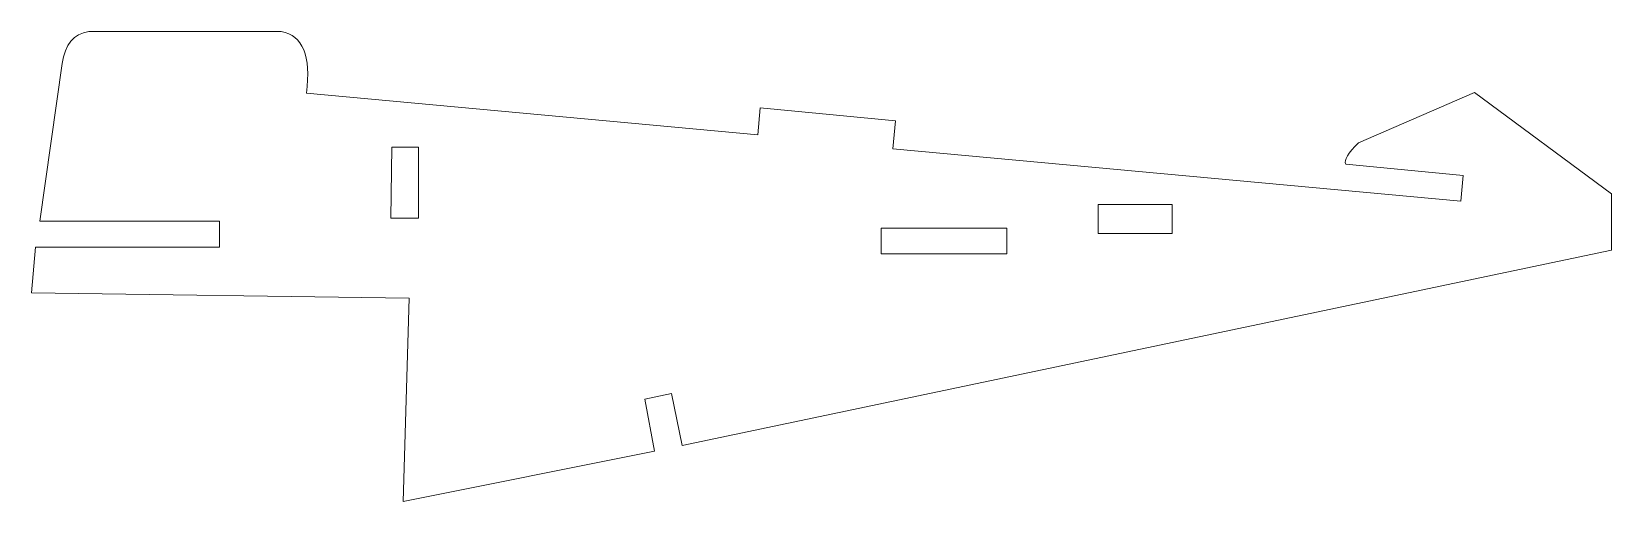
# Model space of a CAD drawing. Header units: millimetres. Extents: x 2980 to 3165, y 1329 to 1384.
import ezdxf

# ---------------------------------------------------------------- set-up
doc = ezdxf.new("R2010")
doc.units = ezdxf.units.MM

msp = doc.modelspace()

# ---------------------------------------------------------------- linework, layer by layer
at = {"lineweight": 20}
for points, knots in [([(2981.29, 1361.76), (2981.29, 1361.76), (2983.87, 1380.17), (2983.87, 1380.17), (2983.87, 1380.17), (2984.21, 1382.41), (2985.24, 1383.66), (2986.98, 1383.91)], [0, 0, 0, 0, 0.333333, 0.333333, 0.333333, 0.333333, 1, 1, 1, 1]), ([(3133.81, 1368.43), (3133.81, 1368.43), (3147.55, 1367.08), (3147.55, 1367.08), (3147.55, 1367.08), (3147.55, 1367.08), (3147.28, 1364.09), (3147.28, 1364.09), (3147.28, 1364.09), (3147.28, 1364.09), (3080.93, 1370.21), (3080.93, 1370.21), (3080.93, 1370.21), (3080.93, 1370.21), (3081.23, 1373.49), (3081.23, 1373.49), (3081.23, 1373.49), (3081.23, 1373.49), (3065.43, 1374.99), (3065.43, 1374.99), (3065.43, 1374.99), (3065.43, 1374.99), (3065.14, 1371.83), (3065.14, 1371.83), (3065.14, 1371.83), (3065.14, 1371.83), (3012.42, 1376.7), (3012.42, 1376.7)], [0, 0, 0, 0, 0.125, 0.125, 0.125, 0.125, 0.25, 0.25, 0.25, 0.25, 0.375, 0.375, 0.375, 0.375, 0.5, 0.5, 0.5, 0.5, 0.625, 0.625, 0.625, 0.625, 0.75, 0.75, 0.75, 0.75, 1, 1, 1, 1]), ([(3053.06, 1334.9), (3053.06, 1334.9), (3051.93, 1340.99), (3051.93, 1340.99), (3051.93, 1340.99), (3051.93, 1340.99), (3055.07, 1341.64), (3055.07, 1341.64), (3055.07, 1341.64), (3055.07, 1341.64), (3056.29, 1335.55), (3056.29, 1335.55), (3056.29, 1335.55), (3056.29, 1335.55), (3164.85, 1358.38), (3164.85, 1358.38), (3164.85, 1358.38), (3164.85, 1358.38), (3164.85, 1364.96), (3164.85, 1364.96), (3164.85, 1364.96), (3164.85, 1364.96), (3148.84, 1376.79), (3148.84, 1376.79), (3148.84, 1376.79), (3148.84, 1376.79), (3135.32, 1370.92), (3135.32, 1370.92), (3135.32, 1370.92), (3134.08, 1369.7), (3133.58, 1368.87), (3133.81, 1368.43)], [0, 0, 0, 0, 0.111111, 0.111111, 0.111111, 0.111111, 0.222222, 0.222222, 0.222222, 0.222222, 0.333333, 0.333333, 0.333333, 0.333333, 0.444444, 0.444444, 0.444444, 0.444444, 0.555556, 0.555556, 0.555556, 0.555556, 0.666667, 0.666667, 0.666667, 0.666667, 0.777778, 0.777778, 0.777778, 0.777778, 1, 1, 1, 1]), ([(3022.38, 1370.39), (3023.43, 1370.39), (3024.49, 1370.39), (3025.49, 1370.39), (3025.49, 1370.39), (3025.49, 1370.39), (3025.49, 1362.12), (3025.49, 1362.12), (3025.49, 1362.12), (3025.49, 1362.12), (3022.29, 1362.12), (3022.29, 1362.12), (3022.29, 1362.12), (3022.29, 1362.12), (3022.38, 1370.39), (3022.38, 1370.39)], [0, 0, 0, 0, 0.2, 0.2, 0.2, 0.2, 0.4, 0.4, 0.4, 0.4, 0.6, 0.6, 0.6, 0.6, 1, 1, 1, 1]), ([(3113.53, 1360.34), (3113.53, 1360.34), (3113.53, 1363.72), (3113.53, 1363.72), (3113.53, 1363.72), (3113.53, 1363.72), (3104.91, 1363.72), (3104.91, 1363.72), (3104.91, 1363.72), (3104.91, 1363.72), (3104.91, 1360.34), (3104.91, 1360.34), (3104.91, 1360.34), (3104.91, 1360.34), (3113.53, 1360.34), (3113.53, 1360.34)], [0, 0, 0, 0, 0.2, 0.2, 0.2, 0.2, 0.4, 0.4, 0.4, 0.4, 0.6, 0.6, 0.6, 0.6, 1, 1, 1, 1]), ([(2980.31, 1353.4), (2980.31, 1353.4), (2980.76, 1358.74), (2980.76, 1358.74), (2980.76, 1358.74), (2980.76, 1358.74), (3002.28, 1358.74), (3002.28, 1358.74), (3002.28, 1358.74), (3002.28, 1358.74), (3002.28, 1361.76), (3002.28, 1361.76), (3002.28, 1361.76), (3002.28, 1361.76), (2981.29, 1361.76), (2981.29, 1361.76)], [0, 0, 0, 0, 0.2, 0.2, 0.2, 0.2, 0.4, 0.4, 0.4, 0.4, 0.6, 0.6, 0.6, 0.6, 1, 1, 1, 1]), ([(3079.56, 1360.96), (3079.56, 1360.96), (3094.24, 1360.96), (3094.24, 1360.96), (3094.24, 1360.96), (3094.24, 1360.96), (3094.24, 1357.94), (3094.24, 1357.94), (3094.24, 1357.94), (3094.24, 1357.94), (3079.56, 1357.94), (3079.56, 1357.94), (3079.56, 1357.94), (3079.56, 1357.94), (3079.56, 1360.96), (3079.56, 1360.96)], [0, 0, 0, 0, 0.2, 0.2, 0.2, 0.2, 0.4, 0.4, 0.4, 0.4, 0.6, 0.6, 0.6, 0.6, 1, 1, 1, 1]), ([(2980.31, 1353.4), (2980.31, 1353.4), (3024.42, 1352.78), (3024.42, 1352.78), (3024.42, 1352.78), (3024.42, 1352.78), (3023.71, 1329.03), (3023.71, 1329.03), (3023.71, 1329.03), (3023.71, 1329.03), (3053.06, 1334.9), (3053.06, 1334.9)], [0, 0, 0, 0, 0.25, 0.25, 0.25, 0.25, 0.5, 0.5, 0.5, 0.5, 1, 1, 1, 1])]:
    msp.add_open_spline(points, degree=3, knots=knots, dxfattribs=at)
for points in [[(2986.98, 1383.91), (2986.98, 1383.91), (3009.48, 1383.91), (3009.48, 1383.91)], [(3009.48, 1383.91), (3011.99, 1383.49), (3012.97, 1381.09), (3012.42, 1376.7)]]:
    msp.add_open_spline(points, degree=3, dxfattribs=at)

doc.saveas('drawing.dxf')
